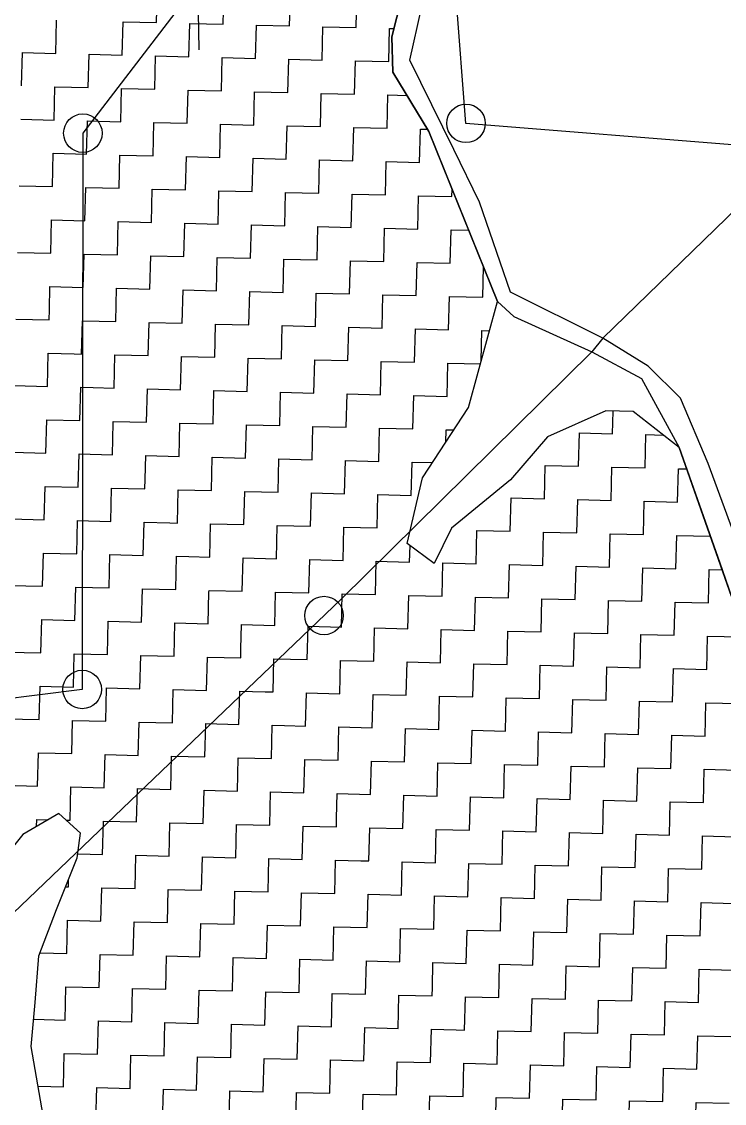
# Model space of a CAD drawing. Header units: metres. Extents: x 281189 to 282836, y 2087081 to 2088995.
# Drawn here: x 282294.9 to 282424.1, y 2087511.7 to 2087710.4 of the extents above; entities that cross this region are included whole.
import ezdxf

# ---------------------------------------------------------------- set-up
doc = ezdxf.new("R2010")
doc.units = ezdxf.units.M
for name, color, linetype in [('POLY_HATCH', 12, 'Continuous'), ('POLY_PARCEL', 6, 'Continuous'), ('POLY_WATER', 4, 'Continuous')]:
    doc.layers.add(name, color=color, linetype=linetype)

msp = doc.modelspace()

# ---------------------------------------------------------------- linework, layer by layer
msp.add_lwpolyline([(282326.73, 2087746.79), (282327.5, 2087705.22)])
for centre in [(282376.59, 2087691.71), (282306.18, 2087689.91), (282350.5, 2087601.29), (282306.05, 2087587.72)]:
    msp.add_circle(centre, 3.54)
at = {"layer": 'POLY_HATCH'}
for p, q in [((282362.95, 2087707.59), (282366.76, 2087722.39)), ((282363.17, 2087701.09), (282362.95, 2087707.59)), ((282369.78, 2087690.23), (282363.17, 2087701.09)), ((282382.39, 2087658.97), (282369.78, 2087690.23)), ((282377.03, 2087639.53), (282382.39, 2087658.97)), ((282368.62, 2087626.6), (282377.03, 2087639.53)), ((282402.29, 2087638.9), (282391.55, 2087634.11)), ((282407.34, 2087638.77), (282402.29, 2087638.9)), ((282415.74, 2087632.17), (282407.34, 2087638.77)), ((282391.55, 2087634.11), (282384.79, 2087626.2)), ((282425.38, 2087604.8), (282415.74, 2087632.17)), ((282365.79, 2087614.54), (282368.62, 2087626.6)), ((282384.79, 2087626.2), (282373.95, 2087617.37)), ((282373.95, 2087617.37), (282370.76, 2087610.88)), ((282370.76, 2087610.88), (282365.79, 2087614.54)), ((282301.79, 2087564.95), (282295.13, 2087561.08)), ((282305.75, 2087561.32), (282301.79, 2087564.95)), ((282295.13, 2087561.08), (282285.21, 2087548.69)), ((282305.13, 2087556.79), (282305.75, 2087561.32)), ((282301.36, 2087547.28), (282305.13, 2087556.79)), ((282298.11, 2087538.77), (282301.36, 2087547.28)), ((282297.39, 2087530.2), (282298.11, 2087538.77)), ((282296.69, 2087522.13), (282297.39, 2087530.2)), ((282298.9, 2087509.45), (282296.69, 2087522.13))]:
    msp.add_line(p, q, dxfattribs=at)
at = {"layer": 'POLY_HATCH', "linetype": 'Continuous'}
for p, q in [((282319.7, 2087710.23), (282319.85, 2087716.34)), ((282331.94, 2087709.92), (282332.09, 2087716.04)), ((282344.18, 2087709.62), (282344.33, 2087715.74)), ((282356.41, 2087709.32), (282356.56, 2087715.43)), ((282301.19, 2087704.56), (282301.35, 2087710.68)), ((282313.43, 2087704.26), (282313.58, 2087710.38)), ((282313.58, 2087710.38), (282319.7, 2087710.23)), ((282325.67, 2087703.96), (282325.82, 2087710.07)), ((282325.82, 2087710.07), (282331.94, 2087709.92)), ((282337.91, 2087703.65), (282338.06, 2087709.77)), ((282338.06, 2087709.77), (282344.18, 2087709.62)), ((282350.14, 2087703.35), (282350.29, 2087709.47)), ((282350.29, 2087709.47), (282356.41, 2087709.32)), ((282362.38, 2087703.05), (282362.53, 2087709.16)), ((282362.53, 2087709.16), (282363.35, 2087709.14)), ((282294.92, 2087698.59), (282295.07, 2087704.71)), ((282295.07, 2087704.71), (282301.19, 2087704.56)), ((282307.16, 2087698.29), (282307.31, 2087704.41)), ((282307.31, 2087704.41), (282313.43, 2087704.26)), ((282319.4, 2087697.99), (282319.55, 2087704.11)), ((282319.55, 2087704.11), (282325.67, 2087703.96)), ((282331.64, 2087697.68), (282331.79, 2087703.8)), ((282331.79, 2087703.8), (282337.91, 2087703.65)), ((282343.87, 2087697.38), (282344.02, 2087703.5)), ((282344.02, 2087703.5), (282350.14, 2087703.35)), ((282356.11, 2087697.08), (282356.26, 2087703.2)), ((282356.26, 2087703.2), (282362.38, 2087703.05)), ((282300.89, 2087692.32), (282301.04, 2087698.44)), ((282301.04, 2087698.44), (282307.16, 2087698.29)), ((282313.13, 2087692.02), (282313.28, 2087698.14)), ((282313.28, 2087698.14), (282319.4, 2087697.99)), ((282325.36, 2087691.72), (282325.52, 2087697.84)), ((282325.52, 2087697.84), (282331.64, 2087697.68)), ((282337.6, 2087691.41), (282337.75, 2087697.53)), ((282337.75, 2087697.53), (282343.87, 2087697.38)), ((282349.84, 2087691.11), (282349.99, 2087697.23)), ((282349.99, 2087697.23), (282356.11, 2087697.08)), ((282362.08, 2087690.81), (282362.23, 2087696.93)), ((282362.23, 2087696.93), (282365.76, 2087696.84)), ((282294.77, 2087692.48), (282300.89, 2087692.32)), ((282306.86, 2087686.05), (282307.01, 2087692.17)), ((282307.01, 2087692.17), (282313.13, 2087692.02)), ((282319.09, 2087685.75), (282319.25, 2087691.87)), ((282319.25, 2087691.87), (282325.36, 2087691.72)), ((282331.33, 2087685.45), (282331.48, 2087691.57)), ((282331.48, 2087691.57), (282337.6, 2087691.41)), ((282343.57, 2087685.14), (282343.72, 2087691.26)), ((282343.72, 2087691.26), (282349.84, 2087691.11)), ((282355.81, 2087684.84), (282355.96, 2087690.96)), ((282355.96, 2087690.96), (282362.08, 2087690.81)), ((282368.04, 2087684.54), (282368.2, 2087690.66)), ((282368.2, 2087690.66), (282369.54, 2087690.62)), ((282300.59, 2087680.09), (282300.74, 2087686.21)), ((282300.74, 2087686.21), (282306.86, 2087686.05)), ((282312.82, 2087679.78), (282312.98, 2087685.9)), ((282312.98, 2087685.9), (282319.09, 2087685.75)), ((282325.06, 2087679.48), (282325.21, 2087685.6)), ((282325.21, 2087685.6), (282331.33, 2087685.45)), ((282337.3, 2087679.18), (282337.45, 2087685.3)), ((282337.45, 2087685.3), (282343.57, 2087685.14)), ((282349.54, 2087678.87), (282349.69, 2087684.99)), ((282349.69, 2087684.99), (282355.81, 2087684.84)), ((282361.77, 2087678.57), (282361.93, 2087684.69)), ((282361.93, 2087684.69), (282368.04, 2087684.54)), ((282294.47, 2087680.24), (282300.59, 2087680.09)), ((282306.55, 2087673.82), (282306.71, 2087679.94)), ((282306.71, 2087679.94), (282312.82, 2087679.78)), ((282318.79, 2087673.51), (282318.94, 2087679.63)), ((282318.94, 2087679.63), (282325.06, 2087679.48)), ((282331.03, 2087673.21), (282331.18, 2087679.33)), ((282331.18, 2087679.33), (282337.3, 2087679.18)), ((282343.27, 2087672.91), (282343.42, 2087679.03)), ((282343.42, 2087679.03), (282349.54, 2087678.87)), ((282374.01, 2087678.27), (282374.05, 2087679.65)), ((282355.5, 2087672.6), (282355.66, 2087678.72)), ((282355.66, 2087678.72), (282361.77, 2087678.57)), ((282367.74, 2087672.3), (282367.89, 2087678.42)), ((282367.89, 2087678.42), (282374.01, 2087678.27)), ((282300.28, 2087667.85), (282300.44, 2087673.97)), ((282300.44, 2087673.97), (282306.55, 2087673.82)), ((282312.52, 2087667.55), (282312.67, 2087673.67)), ((282312.67, 2087673.67), (282318.79, 2087673.51)), ((282324.76, 2087667.24), (282324.91, 2087673.36)), ((282324.91, 2087673.36), (282331.03, 2087673.21)), ((282337, 2087666.94), (282337.15, 2087673.06)), ((282337.15, 2087673.06), (282343.27, 2087672.91)), ((282349.23, 2087666.64), (282349.38, 2087672.76)), ((282349.38, 2087672.76), (282355.5, 2087672.6)), ((282361.47, 2087666.33), (282361.62, 2087672.45)), ((282361.62, 2087672.45), (282367.74, 2087672.3)), ((282373.71, 2087666.03), (282373.86, 2087672.15)), ((282373.86, 2087672.15), (282377.1, 2087672.07)), ((282294.16, 2087668), (282300.28, 2087667.85)), ((282306.25, 2087661.58), (282306.4, 2087667.7)), ((282306.4, 2087667.7), (282312.52, 2087667.55)), ((282318.49, 2087661.28), (282318.64, 2087667.39)), ((282318.64, 2087667.39), (282324.76, 2087667.24)), ((282330.73, 2087660.97), (282330.88, 2087667.09)), ((282330.88, 2087667.09), (282337, 2087666.94)), ((282342.96, 2087660.67), (282343.11, 2087666.79)), ((282343.11, 2087666.79), (282349.23, 2087666.64)), ((282355.2, 2087660.37), (282355.35, 2087666.48)), ((282355.35, 2087666.48), (282361.47, 2087666.33)), ((282367.44, 2087660.06), (282367.59, 2087666.18)), ((282367.59, 2087666.18), (282373.71, 2087666.03)), ((282379.67, 2087659.76), (282379.81, 2087665.35)), ((282300.03, 2087657.45), (282300.13, 2087661.73)), ((282300.13, 2087661.73), (282306.25, 2087661.58)), ((282312.22, 2087655.31), (282312.37, 2087661.43)), ((282312.37, 2087661.43), (282318.49, 2087661.28)), ((282324.45, 2087655.01), (282324.61, 2087661.12)), ((282324.61, 2087661.12), (282330.73, 2087660.97)), ((282336.69, 2087654.7), (282336.84, 2087660.82)), ((282336.84, 2087660.82), (282342.96, 2087660.67)), ((282348.93, 2087654.4), (282349.08, 2087660.52)), ((282349.08, 2087660.52), (282355.2, 2087660.37)), ((282361.17, 2087654.1), (282361.32, 2087660.21)), ((282361.32, 2087660.21), (282367.44, 2087660.06)), ((282373.4, 2087653.79), (282373.56, 2087659.91)), ((282373.56, 2087659.91), (282379.67, 2087659.76)), ((282299.98, 2087655.61), (282300.03, 2087657.45)), ((282293.86, 2087655.76), (282299.98, 2087655.61)), ((282305.95, 2087649.34), (282306.1, 2087655.46)), ((282306.1, 2087655.46), (282312.22, 2087655.31)), ((282318.18, 2087649.04), (282318.34, 2087655.16)), ((282318.34, 2087655.16), (282324.45, 2087655.01)), ((282330.42, 2087648.74), (282330.57, 2087654.85)), ((282330.57, 2087654.85), (282336.69, 2087654.7)), ((282342.66, 2087648.43), (282342.81, 2087654.55)), ((282342.81, 2087654.55), (282348.93, 2087654.4)), ((282354.9, 2087648.13), (282355.05, 2087654.25)), ((282355.05, 2087654.25), (282361.17, 2087654.1)), ((282367.13, 2087647.83), (282367.29, 2087653.94)), ((282367.29, 2087653.94), (282373.4, 2087653.79)), ((282379.39, 2087648.08), (282379.52, 2087653.64)), ((282379.52, 2087653.64), (282380.91, 2087653.61)), ((282299.68, 2087643.38), (282299.83, 2087649.49)), ((282299.83, 2087649.49), (282304.59, 2087649.38)), ((282304.59, 2087649.38), (282305.95, 2087649.34)), ((282311.91, 2087643.07), (282312.07, 2087649.19)), ((282312.07, 2087649.19), (282318.18, 2087649.04)), ((282324.15, 2087642.77), (282324.3, 2087648.89)), ((282324.3, 2087648.89), (282330.42, 2087648.74)), ((282336.39, 2087642.47), (282336.54, 2087648.58)), ((282336.54, 2087648.58), (282342.66, 2087648.43)), ((282348.63, 2087642.16), (282348.78, 2087648.28)), ((282348.78, 2087648.28), (282354.9, 2087648.13)), ((282360.86, 2087641.86), (282361.02, 2087647.98)), ((282361.02, 2087647.98), (282367.13, 2087647.83)), ((282373.1, 2087641.56), (282373.25, 2087647.67)), ((282373.25, 2087647.67), (282379.23, 2087647.53)), ((282293.56, 2087643.53), (282299.68, 2087643.38)), ((282305.64, 2087637.1), (282305.8, 2087643.22)), ((282305.8, 2087643.22), (282308.1, 2087643.17)), ((282308.1, 2087643.17), (282311.91, 2087643.07)), ((282317.88, 2087636.8), (282318.03, 2087642.92)), ((282318.03, 2087642.92), (282324.15, 2087642.77)), ((282330.12, 2087636.5), (282330.27, 2087642.62)), ((282330.27, 2087642.62), (282336.39, 2087642.47)), ((282342.36, 2087636.19), (282342.51, 2087642.31)), ((282342.51, 2087642.31), (282348.63, 2087642.16)), ((282354.59, 2087635.89), (282354.75, 2087642.01)), ((282354.75, 2087642.01), (282360.86, 2087641.86)), ((282366.83, 2087635.59), (282366.98, 2087641.71)), ((282366.98, 2087641.71), (282373.1, 2087641.56)), ((282299.37, 2087631.14), (282299.53, 2087637.26)), ((282299.53, 2087637.26), (282305.64, 2087637.1)), ((282403.54, 2087634.68), (282403.65, 2087638.87)), ((282311.61, 2087630.83), (282311.76, 2087636.7)), ((282311.76, 2087636.95), (282317.88, 2087636.8)), ((282311.76, 2087636.7), (282311.76, 2087636.95)), ((282323.85, 2087630.53), (282324, 2087636.65)), ((282324, 2087636.65), (282330.12, 2087636.5)), ((282336.09, 2087630.23), (282336.24, 2087636.35)), ((282336.24, 2087636.35), (282342.36, 2087636.19)), ((282348.32, 2087629.92), (282348.47, 2087636.04)), ((282348.47, 2087636.04), (282354.59, 2087635.89)), ((282360.56, 2087629.62), (282360.71, 2087635.74)), ((282360.71, 2087635.74), (282366.83, 2087635.59)), ((282372.89, 2087633.17), (282372.95, 2087635.44)), ((282372.95, 2087635.44), (282374.35, 2087635.4)), ((282397.27, 2087628.71), (282397.42, 2087634.83)), ((282397.42, 2087634.83), (282403.54, 2087634.68)), ((282409.51, 2087628.41), (282409.66, 2087634.53)), ((282409.66, 2087634.53), (282412.84, 2087634.45)), ((282293.25, 2087631.29), (282299.37, 2087631.14)), ((282305.34, 2087624.87), (282305.49, 2087630.99)), ((282305.49, 2087630.99), (282311.61, 2087630.83)), ((282317.62, 2087626.33), (282317.73, 2087630.68)), ((282317.73, 2087630.68), (282323.85, 2087630.53)), ((282329.82, 2087624.26), (282329.97, 2087630.38)), ((282329.97, 2087630.38), (282336.09, 2087630.23)), ((282342.05, 2087623.96), (282342.2, 2087630.08)), ((282342.2, 2087630.08), (282348.32, 2087629.92)), ((282354.29, 2087623.65), (282354.44, 2087629.77)), ((282354.44, 2087629.77), (282360.56, 2087629.62)), ((282366.53, 2087623.35), (282366.68, 2087629.47)), ((282366.68, 2087629.47), (282370.43, 2087629.38)), ((282391, 2087622.74), (282391.15, 2087628.86)), ((282391.15, 2087628.86), (282397.27, 2087628.71)), ((282403.24, 2087622.44), (282403.39, 2087628.56)), ((282403.39, 2087628.56), (282409.51, 2087628.41)), ((282415.48, 2087622.14), (282415.63, 2087628.26)), ((282415.63, 2087628.26), (282417.13, 2087628.22)), ((282317.58, 2087624.56), (282317.62, 2087626.33)), ((282299.07, 2087618.9), (282299.22, 2087625.02)), ((282299.22, 2087625.02), (282305.34, 2087624.87)), ((282311.31, 2087618.6), (282311.46, 2087624.72)), ((282311.46, 2087624.72), (282317.58, 2087624.56)), ((282323.55, 2087618.29), (282323.7, 2087624.41)), ((282323.7, 2087624.41), (282329.82, 2087624.26)), ((282335.78, 2087617.99), (282335.93, 2087624.11)), ((282335.93, 2087624.11), (282342.05, 2087623.96)), ((282348.02, 2087617.69), (282348.17, 2087623.81)), ((282348.17, 2087623.81), (282354.29, 2087623.65)), ((282360.26, 2087617.38), (282360.41, 2087623.5)), ((282360.41, 2087623.5), (282366.53, 2087623.35)), ((282384.73, 2087616.78), (282384.88, 2087622.9)), ((282384.88, 2087622.9), (282391, 2087622.74)), ((282396.97, 2087616.47), (282397.12, 2087622.59)), ((282397.12, 2087622.59), (282403.24, 2087622.44)), ((282409.21, 2087616.17), (282409.36, 2087622.29)), ((282409.36, 2087622.29), (282415.48, 2087622.14)), ((282292.95, 2087619.05), (282299.07, 2087618.9)), ((282305.04, 2087612.63), (282305.19, 2087618.75)), ((282305.19, 2087618.75), (282311.31, 2087618.6)), ((282317.27, 2087612.33), (282317.43, 2087618.45)), ((282317.43, 2087618.45), (282322.14, 2087618.33)), ((282322.14, 2087618.33), (282323.55, 2087618.29)), ((282329.51, 2087612.02), (282329.66, 2087618.14)), ((282329.66, 2087618.14), (282335.78, 2087617.99)), ((282341.75, 2087611.72), (282341.9, 2087617.84)), ((282341.9, 2087617.84), (282348.02, 2087617.69)), ((282353.99, 2087611.42), (282354.14, 2087617.54)), ((282354.14, 2087617.54), (282360.26, 2087617.38)), ((282366.37, 2087617.01), (282366.38, 2087617.23)), ((282366.38, 2087617.23), (282366.42, 2087617.23)), ((282378.46, 2087610.81), (282378.61, 2087616.93)), ((282378.61, 2087616.93), (282384.73, 2087616.78)), ((282390.7, 2087610.51), (282390.85, 2087616.63)), ((282390.85, 2087616.63), (282396.97, 2087616.47)), ((282402.94, 2087610.2), (282403.09, 2087616.32)), ((282403.09, 2087616.32), (282409.21, 2087616.17)), ((282415.17, 2087609.9), (282415.33, 2087616.02)), ((282415.33, 2087616.02), (282421.44, 2087615.87)), ((282421.44, 2087615.87), (282421.45, 2087615.98)), ((282366.22, 2087611.11), (282366.3, 2087614.17)), ((282298.77, 2087606.66), (282298.92, 2087612.78)), ((282298.92, 2087612.78), (282305.04, 2087612.63)), ((282311, 2087606.36), (282311.16, 2087612.48)), ((282311.16, 2087612.48), (282317.27, 2087612.33)), ((282323.24, 2087606.06), (282323.39, 2087612.18)), ((282323.39, 2087612.18), (282325.65, 2087612.12)), ((282325.65, 2087612.12), (282329.51, 2087612.02)), ((282335.48, 2087605.75), (282335.63, 2087611.87)), ((282335.63, 2087611.87), (282341.75, 2087611.72)), ((282347.72, 2087605.45), (282347.87, 2087611.57)), ((282347.87, 2087611.57), (282353.99, 2087611.42)), ((282359.95, 2087605.15), (282360.11, 2087611.27)), ((282360.11, 2087611.27), (282366.22, 2087611.11)), ((282372.19, 2087604.84), (282372.34, 2087610.96)), ((282372.34, 2087610.96), (282378.46, 2087610.81)), ((282384.43, 2087604.54), (282384.58, 2087610.66)), ((282384.58, 2087610.66), (282390.7, 2087610.51)), ((282396.67, 2087604.24), (282396.82, 2087610.36)), ((282396.82, 2087610.36), (282402.94, 2087610.2)), ((282408.9, 2087603.93), (282409.06, 2087610.05)), ((282409.06, 2087610.05), (282415.17, 2087609.9)), ((282421.14, 2087603.63), (282421.29, 2087609.75)), ((282421.29, 2087609.75), (282423.66, 2087609.69)), ((282292.65, 2087606.81), (282298.77, 2087606.66)), ((282304.73, 2087600.39), (282304.89, 2087606.51)), ((282304.89, 2087606.51), (282311, 2087606.36)), ((282316.97, 2087600.09), (282317.12, 2087606.21)), ((282317.12, 2087606.21), (282323.24, 2087606.06)), ((282329.21, 2087599.79), (282329.35, 2087605.58)), ((282329.35, 2087605.58), (282329.36, 2087605.9)), ((282329.36, 2087605.9), (282335.48, 2087605.75)), ((282341.45, 2087599.48), (282341.6, 2087605.6)), ((282341.6, 2087605.6), (282347.72, 2087605.45)), ((282353.68, 2087599.18), (282353.84, 2087605.3)), ((282353.84, 2087605.3), (282359.95, 2087605.15)), ((282365.92, 2087598.88), (282366.07, 2087604.99)), ((282366.07, 2087604.99), (282372.19, 2087604.84)), ((282378.16, 2087598.57), (282378.31, 2087604.69)), ((282378.31, 2087604.69), (282384.43, 2087604.54)), ((282390.4, 2087598.27), (282390.55, 2087604.39)), ((282390.55, 2087604.39), (282396.67, 2087604.24)), ((282402.63, 2087597.97), (282402.78, 2087604.08)), ((282402.78, 2087604.08), (282408.9, 2087603.93)), ((282414.87, 2087597.66), (282415.02, 2087603.78)), ((282415.02, 2087603.78), (282421.14, 2087603.63)), ((282298.46, 2087594.43), (282298.62, 2087600.54)), ((282298.62, 2087600.54), (282304.73, 2087600.39)), ((282310.7, 2087594.12), (282310.85, 2087600.24)), ((282310.85, 2087600.24), (282316.97, 2087600.09)), ((282322.94, 2087593.82), (282323.09, 2087599.94)), ((282323.09, 2087599.94), (282329.21, 2087599.79)), ((282335.22, 2087595.2), (282335.33, 2087599.63)), ((282335.33, 2087599.63), (282341.45, 2087599.48)), ((282347.41, 2087593.21), (282347.56, 2087599.33)), ((282347.56, 2087599.33), (282353.68, 2087599.18)), ((282359.65, 2087592.91), (282359.8, 2087599.03)), ((282359.8, 2087599.03), (282365.92, 2087598.88)), ((282371.89, 2087592.61), (282372.04, 2087598.72)), ((282372.04, 2087598.72), (282378.16, 2087598.57)), ((282384.13, 2087592.3), (282384.28, 2087598.42)), ((282384.28, 2087598.42), (282390.4, 2087598.27)), ((282396.36, 2087592), (282396.51, 2087598.12)), ((282396.51, 2087598.12), (282402.63, 2087597.97)), ((282408.6, 2087591.7), (282408.75, 2087597.81)), ((282408.75, 2087597.81), (282414.87, 2087597.66)), ((282420.84, 2087591.39), (282420.99, 2087597.51)), ((282420.99, 2087597.51), (282427.11, 2087597.36)), ((282292.35, 2087594.58), (282298.46, 2087594.43)), ((282304.43, 2087588.16), (282304.58, 2087594.27)), ((282304.58, 2087594.27), (282310.7, 2087594.12)), ((282316.67, 2087587.85), (282316.82, 2087593.97)), ((282316.82, 2087593.97), (282322.94, 2087593.82)), ((282328.91, 2087587.55), (282329.06, 2087593.67)), ((282329.06, 2087593.67), (282335.18, 2087593.52)), ((282335.18, 2087593.52), (282335.22, 2087595.2)), ((282341.14, 2087587.25), (282341.29, 2087593.36)), ((282341.29, 2087593.36), (282347.41, 2087593.21)), ((282353.38, 2087586.94), (282353.53, 2087593.06)), ((282353.53, 2087593.06), (282359.65, 2087592.91)), ((282365.62, 2087586.64), (282365.77, 2087592.76)), ((282365.77, 2087592.76), (282371.89, 2087592.61)), ((282377.85, 2087586.34), (282378.01, 2087592.45)), ((282378.01, 2087592.45), (282384.13, 2087592.3)), ((282390.09, 2087586.03), (282390.24, 2087592.15)), ((282390.24, 2087592.15), (282396.36, 2087592)), ((282402.33, 2087585.73), (282402.48, 2087591.85)), ((282402.48, 2087591.85), (282408.6, 2087591.7)), ((282414.57, 2087585.43), (282414.72, 2087591.54)), ((282414.72, 2087591.54), (282420.84, 2087591.39)), ((282298.16, 2087582.19), (282298.31, 2087588.31)), ((282298.31, 2087588.31), (282304.43, 2087588.16)), ((282310.4, 2087581.88), (282310.55, 2087588)), ((282310.55, 2087588), (282316.67, 2087587.85)), ((282322.64, 2087581.58), (282322.79, 2087587.7)), ((282322.79, 2087587.7), (282328.91, 2087587.55)), ((282334.87, 2087581.28), (282335.02, 2087587.4)), ((282335.02, 2087587.4), (282339.7, 2087587.28)), ((282339.7, 2087587.28), (282341.14, 2087587.25)), ((282347.11, 2087580.97), (282347.26, 2087587.09)), ((282347.26, 2087587.09), (282353.38, 2087586.94)), ((282359.35, 2087580.67), (282359.5, 2087586.79)), ((282359.5, 2087586.79), (282365.62, 2087586.64)), ((282371.58, 2087580.37), (282371.74, 2087586.49)), ((282371.74, 2087586.49), (282377.85, 2087586.34)), ((282383.82, 2087580.07), (282383.97, 2087586.18)), ((282383.97, 2087586.18), (282390.09, 2087586.03)), ((282396.06, 2087579.76), (282396.21, 2087585.88)), ((282396.21, 2087585.88), (282402.33, 2087585.73)), ((282408.3, 2087579.46), (282408.45, 2087585.58)), ((282408.45, 2087585.58), (282414.57, 2087585.43)), ((282420.53, 2087579.16), (282420.69, 2087585.27)), ((282420.69, 2087585.27), (282426.8, 2087585.12)), ((282292.04, 2087582.34), (282298.16, 2087582.19)), ((282304.13, 2087575.92), (282304.28, 2087582.04)), ((282304.28, 2087582.04), (282310.4, 2087581.88)), ((282316.36, 2087575.61), (282316.52, 2087581.73)), ((282316.52, 2087581.73), (282322.64, 2087581.58)), ((282328.6, 2087575.31), (282328.75, 2087581.43)), ((282328.75, 2087581.43), (282334.87, 2087581.28)), ((282340.84, 2087575.01), (282340.99, 2087581.13)), ((282340.99, 2087581.13), (282343.21, 2087581.07)), ((282343.21, 2087581.07), (282347.11, 2087580.97)), ((282353.08, 2087574.7), (282353.23, 2087580.82)), ((282353.23, 2087580.82), (282359.35, 2087580.67)), ((282365.31, 2087574.4), (282365.47, 2087580.52)), ((282365.47, 2087580.52), (282371.58, 2087580.37)), ((282377.55, 2087574.1), (282377.7, 2087580.22)), ((282377.7, 2087580.22), (282383.82, 2087580.07)), ((282389.79, 2087573.79), (282389.94, 2087579.91)), ((282389.94, 2087579.91), (282396.06, 2087579.76)), ((282402.03, 2087573.49), (282402.18, 2087579.61)), ((282402.18, 2087579.61), (282408.3, 2087579.46)), ((282414.26, 2087573.19), (282414.42, 2087579.31)), ((282414.42, 2087579.31), (282420.53, 2087579.16)), ((282297.86, 2087569.95), (282298.01, 2087576.07)), ((282298.01, 2087576.07), (282304.13, 2087575.92)), ((282310.09, 2087569.65), (282310.25, 2087575.77)), ((282310.25, 2087575.77), (282316.36, 2087575.61)), ((282322.33, 2087569.34), (282322.48, 2087575.46)), ((282322.48, 2087575.46), (282328.6, 2087575.31)), ((282334.57, 2087569.04), (282334.72, 2087575.16)), ((282334.72, 2087575.16), (282340.84, 2087575.01)), ((282346.81, 2087568.74), (282346.95, 2087574.45)), ((282346.95, 2087574.45), (282346.96, 2087574.86)), ((282346.96, 2087574.86), (282353.08, 2087574.7)), ((282359.04, 2087568.43), (282359.2, 2087574.55)), ((282359.2, 2087574.55), (282365.31, 2087574.4)), ((282371.28, 2087568.13), (282371.43, 2087574.25)), ((282371.43, 2087574.25), (282377.55, 2087574.1)), ((282383.52, 2087567.83), (282383.67, 2087573.95)), ((282383.67, 2087573.95), (282389.79, 2087573.79)), ((282395.76, 2087567.52), (282395.91, 2087573.64)), ((282395.91, 2087573.64), (282402.03, 2087573.49)), ((282407.99, 2087567.22), (282408.15, 2087573.34)), ((282408.15, 2087573.34), (282414.26, 2087573.19)), ((282420.23, 2087566.92), (282420.38, 2087573.04)), ((282420.38, 2087573.04), (282426.5, 2087572.88)), ((282291.74, 2087570.1), (282297.86, 2087569.95)), ((282303.82, 2087563.68), (282303.98, 2087569.8)), ((282303.98, 2087569.8), (282310.09, 2087569.65)), ((282316.06, 2087563.38), (282316.21, 2087569.5)), ((282316.21, 2087569.5), (282322.33, 2087569.34)), ((282328.3, 2087563.07), (282328.45, 2087569.19)), ((282328.45, 2087569.19), (282334.57, 2087569.04)), ((282340.54, 2087562.77), (282340.69, 2087568.89)), ((282340.69, 2087568.89), (282346.81, 2087568.74)), ((282352.81, 2087564.08), (282352.93, 2087568.59)), ((282352.93, 2087568.59), (282359.04, 2087568.43)), ((282365.01, 2087562.16), (282365.16, 2087568.28)), ((282365.16, 2087568.28), (282371.28, 2087568.13)), ((282377.25, 2087561.86), (282377.4, 2087567.98)), ((282377.4, 2087567.98), (282383.52, 2087567.83)), ((282389.49, 2087561.56), (282389.64, 2087567.68)), ((282389.64, 2087567.68), (282395.76, 2087567.52)), ((282401.72, 2087561.25), (282401.87, 2087567.37)), ((282401.87, 2087567.37), (282407.99, 2087567.22)), ((282413.96, 2087560.95), (282414.11, 2087567.07)), ((282414.11, 2087567.07), (282420.23, 2087566.92)), ((282297.67, 2087562.56), (282297.71, 2087563.83)), ((282297.71, 2087563.83), (282299.78, 2087563.78)), ((282303.16, 2087563.7), (282303.82, 2087563.68)), ((282352.77, 2087562.47), (282352.81, 2087564.08)), ((282309.79, 2087557.41), (282309.94, 2087563.53)), ((282309.94, 2087563.53), (282316.06, 2087563.38)), ((282322.03, 2087557.11), (282322.18, 2087563.23)), ((282322.18, 2087563.23), (282328.3, 2087563.07)), ((282334.27, 2087556.8), (282334.42, 2087562.92)), ((282334.42, 2087562.92), (282340.54, 2087562.77)), ((282346.5, 2087556.5), (282346.65, 2087562.62)), ((282346.65, 2087562.62), (282352.77, 2087562.47)), ((282358.74, 2087556.2), (282358.89, 2087562.32)), ((282358.89, 2087562.32), (282365.01, 2087562.16)), ((282370.98, 2087555.89), (282371.13, 2087562.01)), ((282371.13, 2087562.01), (282377.25, 2087561.86)), ((282383.22, 2087555.59), (282383.37, 2087561.71)), ((282383.37, 2087561.71), (282389.49, 2087561.56)), ((282395.45, 2087555.29), (282395.6, 2087561.41)), ((282395.6, 2087561.41), (282401.72, 2087561.25)), ((282407.69, 2087554.98), (282407.84, 2087561.1)), ((282407.84, 2087561.1), (282413.96, 2087560.95)), ((282419.93, 2087554.68), (282420.08, 2087560.8)), ((282420.08, 2087560.8), (282426.2, 2087560.65)), ((282305.23, 2087557.52), (282309.79, 2087557.41)), ((282315.76, 2087551.14), (282315.91, 2087557.26)), ((282315.91, 2087557.26), (282322.03, 2087557.11)), ((282328, 2087550.84), (282328.15, 2087556.96)), ((282328.15, 2087556.96), (282334.27, 2087556.8)), ((282340.23, 2087550.53), (282340.38, 2087556.65)), ((282340.38, 2087556.65), (282346.5, 2087556.5)), ((282352.47, 2087550.23), (282352.62, 2087556.35)), ((282352.62, 2087556.35), (282357.25, 2087556.23)), ((282357.25, 2087556.23), (282358.74, 2087556.2)), ((282364.71, 2087549.93), (282364.86, 2087556.05)), ((282364.86, 2087556.05), (282370.98, 2087555.89)), ((282376.95, 2087549.62), (282377.1, 2087555.74)), ((282377.1, 2087555.74), (282383.22, 2087555.59)), ((282389.18, 2087549.32), (282389.33, 2087555.44)), ((282389.33, 2087555.44), (282395.45, 2087555.29)), ((282401.42, 2087549.02), (282401.57, 2087555.14)), ((282401.57, 2087555.14), (282407.69, 2087554.98)), ((282413.66, 2087548.71), (282413.81, 2087554.83)), ((282413.81, 2087554.83), (282419.93, 2087554.68)), ((282303.52, 2087551.44), (282303.55, 2087552.82)), ((282303.01, 2087551.46), (282303.52, 2087551.44)), ((282309.49, 2087545.17), (282309.64, 2087551.29)), ((282309.64, 2087551.29), (282315.76, 2087551.14)), ((282321.73, 2087544.87), (282321.88, 2087550.99)), ((282321.88, 2087550.99), (282328, 2087550.84)), ((282333.96, 2087544.57), (282334.11, 2087550.68)), ((282334.11, 2087550.68), (282340.23, 2087550.53)), ((282346.2, 2087544.26), (282346.35, 2087550.38)), ((282346.35, 2087550.38), (282352.47, 2087550.23)), ((282358.44, 2087543.96), (282358.59, 2087550.08)), ((282358.59, 2087550.08), (282360.76, 2087550.02)), ((282360.76, 2087550.02), (282364.71, 2087549.93)), ((282370.67, 2087543.66), (282370.83, 2087549.77)), ((282370.83, 2087549.77), (282376.95, 2087549.62)), ((282382.91, 2087543.35), (282383.06, 2087549.47)), ((282383.06, 2087549.47), (282389.18, 2087549.32)), ((282395.15, 2087543.05), (282395.3, 2087549.17)), ((282395.3, 2087549.17), (282401.42, 2087549.02)), ((282407.39, 2087542.75), (282407.54, 2087548.87)), ((282407.54, 2087548.87), (282413.66, 2087548.71)), ((282419.62, 2087542.44), (282419.78, 2087548.56)), ((282419.78, 2087548.56), (282425.89, 2087548.41)), ((282303.22, 2087539.21), (282303.37, 2087545.32)), ((282303.37, 2087545.32), (282309.49, 2087545.17)), ((282315.45, 2087538.9), (282315.61, 2087545.02)), ((282315.61, 2087545.02), (282321.73, 2087544.87)), ((282327.69, 2087538.6), (282327.84, 2087544.72)), ((282327.84, 2087544.72), (282333.96, 2087544.57)), ((282339.93, 2087538.3), (282340.08, 2087544.41)), ((282340.08, 2087544.41), (282346.2, 2087544.26)), ((282352.17, 2087537.99), (282352.32, 2087544.11)), ((282352.32, 2087544.11), (282358.44, 2087543.96)), ((282364.54, 2087543.33), (282364.56, 2087543.81)), ((282364.56, 2087543.81), (282370.67, 2087543.66)), ((282364.4, 2087537.69), (282364.54, 2087543.33)), ((282376.64, 2087537.39), (282376.79, 2087543.5)), ((282376.79, 2087543.5), (282382.91, 2087543.35)), ((282388.88, 2087537.08), (282389.03, 2087543.2)), ((282389.03, 2087543.2), (282395.15, 2087543.05)), ((282401.12, 2087536.78), (282401.27, 2087542.9)), ((282401.27, 2087542.9), (282407.39, 2087542.75)), ((282413.35, 2087536.48), (282413.51, 2087542.59)), ((282413.51, 2087542.59), (282419.62, 2087542.44)), ((282298.32, 2087539.33), (282303.22, 2087539.21)), ((282309.18, 2087532.94), (282309.34, 2087539.05)), ((282309.34, 2087539.05), (282315.45, 2087538.9)), ((282321.42, 2087532.63), (282321.57, 2087538.75)), ((282321.57, 2087538.75), (282327.69, 2087538.6)), ((282333.66, 2087532.33), (282333.81, 2087538.45)), ((282333.81, 2087538.45), (282339.93, 2087538.3)), ((282345.9, 2087532.03), (282346.05, 2087538.14)), ((282346.05, 2087538.14), (282352.17, 2087537.99)), ((282358.13, 2087531.72), (282358.29, 2087537.84)), ((282358.29, 2087537.84), (282364.4, 2087537.69)), ((282370.41, 2087532.95), (282370.52, 2087537.54)), ((282370.52, 2087537.54), (282376.64, 2087537.39)), ((282382.61, 2087531.12), (282382.76, 2087537.23)), ((282382.76, 2087537.23), (282388.88, 2087537.08)), ((282394.85, 2087530.81), (282395, 2087536.93)), ((282395, 2087536.93), (282401.12, 2087536.78)), ((282407.08, 2087530.51), (282407.24, 2087536.63)), ((282407.24, 2087536.63), (282413.35, 2087536.48)), ((282419.32, 2087530.21), (282419.47, 2087536.32)), ((282419.47, 2087536.32), (282425.59, 2087536.17)), ((282302.91, 2087526.97), (282303.07, 2087533.09)), ((282303.07, 2087533.09), (282309.18, 2087532.94)), ((282315.15, 2087526.67), (282315.3, 2087532.78)), ((282315.3, 2087532.78), (282321.42, 2087532.63)), ((282327.39, 2087526.36), (282327.54, 2087532.48)), ((282327.54, 2087532.48), (282333.66, 2087532.33)), ((282339.63, 2087526.06), (282339.78, 2087532.18)), ((282339.78, 2087532.18), (282345.9, 2087532.03)), ((282351.86, 2087525.76), (282352.02, 2087531.87)), ((282352.02, 2087531.87), (282358.13, 2087531.72)), ((282370.37, 2087531.42), (282370.41, 2087532.95)), ((282364.1, 2087525.45), (282364.25, 2087531.57)), ((282364.25, 2087531.57), (282370.37, 2087531.42)), ((282376.34, 2087525.15), (282376.49, 2087531.27)), ((282376.49, 2087531.27), (282382.61, 2087531.12)), ((282388.58, 2087524.85), (282388.73, 2087530.96)), ((282388.73, 2087530.96), (282394.85, 2087530.81)), ((282400.81, 2087524.54), (282400.96, 2087530.66)), ((282400.96, 2087530.66), (282407.08, 2087530.51)), ((282413.05, 2087524.24), (282413.2, 2087530.36)), ((282413.2, 2087530.36), (282419.32, 2087530.21)), ((282297.12, 2087527.11), (282302.91, 2087526.97)), ((282308.88, 2087520.7), (282309.03, 2087526.82)), ((282309.03, 2087526.82), (282315.15, 2087526.67)), ((282321.12, 2087520.39), (282321.27, 2087526.51)), ((282321.27, 2087526.51), (282327.39, 2087526.36)), ((282333.36, 2087520.09), (282333.51, 2087526.21)), ((282333.51, 2087526.21), (282339.63, 2087526.06)), ((282345.59, 2087519.79), (282345.75, 2087525.91)), ((282345.75, 2087525.91), (282351.86, 2087525.76)), ((282357.83, 2087519.48), (282357.98, 2087525.6)), ((282357.98, 2087525.6), (282364.1, 2087525.45)), ((282370.07, 2087519.18), (282370.22, 2087525.3)), ((282370.22, 2087525.3), (282374.8, 2087525.19)), ((282374.8, 2087525.19), (282376.34, 2087525.15)), ((282382.31, 2087518.88), (282382.46, 2087525)), ((282382.46, 2087525), (282388.58, 2087524.85)), ((282394.54, 2087518.57), (282394.69, 2087524.69)), ((282394.69, 2087524.69), (282400.81, 2087524.54)), ((282406.78, 2087518.27), (282406.93, 2087524.39)), ((282406.93, 2087524.39), (282413.05, 2087524.24)), ((282419.02, 2087517.97), (282419.17, 2087524.09)), ((282419.17, 2087524.09), (282425.29, 2087523.94)), ((282302.61, 2087514.73), (282302.76, 2087520.85)), ((282302.76, 2087520.85), (282308.88, 2087520.7)), ((282314.85, 2087514.43), (282315, 2087520.55)), ((282315, 2087520.55), (282321.12, 2087520.39)), ((282327.09, 2087514.12), (282327.24, 2087520.24)), ((282327.24, 2087520.24), (282333.36, 2087520.09)), ((282339.32, 2087513.82), (282339.47, 2087519.94)), ((282339.47, 2087519.94), (282345.59, 2087519.79)), ((282351.56, 2087513.52), (282351.71, 2087519.64)), ((282351.71, 2087519.64), (282357.83, 2087519.48)), ((282363.8, 2087513.21), (282363.95, 2087519.33)), ((282363.95, 2087519.33), (282370.07, 2087519.18)), ((282376.04, 2087512.91), (282376.19, 2087519.03)), ((282376.19, 2087519.03), (282378.31, 2087518.98)), ((282378.31, 2087518.98), (282382.31, 2087518.88)), ((282388.27, 2087512.61), (282388.42, 2087518.73)), ((282388.42, 2087518.73), (282394.54, 2087518.57)), ((282400.51, 2087512.3), (282400.66, 2087518.42)), ((282400.66, 2087518.42), (282406.78, 2087518.27)), ((282412.75, 2087512), (282412.9, 2087518.12)), ((282412.9, 2087518.12), (282419.02, 2087517.97)), ((282297.96, 2087514.85), (282302.61, 2087514.73)), ((282308.58, 2087508.46), (282308.73, 2087514.58)), ((282308.73, 2087514.58), (282314.85, 2087514.43)), ((282320.82, 2087508.16), (282320.97, 2087514.28)), ((282320.97, 2087514.28), (282327.09, 2087514.12)), ((282333.05, 2087507.85), (282333.2, 2087513.97)), ((282333.2, 2087513.97), (282339.32, 2087513.82)), ((282345.29, 2087507.55), (282345.44, 2087513.67)), ((282345.44, 2087513.67), (282351.56, 2087513.52)), ((282357.53, 2087507.25), (282357.68, 2087513.37)), ((282357.68, 2087513.37), (282363.8, 2087513.21)), ((282369.76, 2087506.94), (282369.92, 2087513.06)), ((282369.92, 2087513.06), (282376.04, 2087512.91)), ((282382, 2087506.64), (282382.14, 2087512.21)), ((282382.14, 2087512.21), (282382.15, 2087512.76)), ((282382.15, 2087512.76), (282388.27, 2087512.61)), ((282394.24, 2087506.34), (282394.39, 2087512.46)), ((282394.39, 2087512.46), (282400.51, 2087512.3)), ((282406.48, 2087506.03), (282406.63, 2087512.15)), ((282406.63, 2087512.15), (282412.75, 2087512)), ((282418.71, 2087505.73), (282418.87, 2087511.85)), ((282418.87, 2087511.85), (282424.98, 2087511.7))]:
    msp.add_line(p, q, dxfattribs=at)
at = {"layer": 'POLY_PARCEL'}
for p, q in [((282354.2, 2087752.62), (282306.18, 2087689.91)), ((282376.59, 2087691.71), (282371.75, 2087752.95)), ((282434.88, 2087687.02), (282376.59, 2087691.71)), ((282306.18, 2087689.91), (282306.05, 2087587.72)), ((282401.76, 2087652.25), (282428.71, 2087678.44)), ((282401.76, 2087652.25), (282399.74, 2087649.75)), ((282353.66, 2087604.31), (282399.74, 2087649.75)), ((282197.77, 2087455.26), (282353.66, 2087604.31)), ((282306.05, 2087587.72), (282157.06, 2087568.79))]:
    msp.add_line(p, q, dxfattribs=at)
at = {"layer": 'POLY_WATER'}
for p, q in [((282366.76, 2087722.39), (282362.95, 2087707.59)), ((282366.27, 2087703.35), (282368.42, 2087712.85)), ((282362.95, 2087707.59), (282363.17, 2087701.09)), ((282374.33, 2087686.93), (282366.27, 2087703.35)), ((282363.17, 2087701.09), (282369.78, 2087690.23)), ((282369.78, 2087690.23), (282374.1, 2087679.42)), ((282379.06, 2087677.26), (282374.33, 2087686.93)), ((282374.1, 2087679.42), (282382.39, 2087658.97)), ((282384.77, 2087660.7), (282379.06, 2087677.26)), ((282401.76, 2087652.25), (282384.77, 2087660.7)), ((282382.39, 2087658.97), (282385.38, 2087656.22)), ((282385.38, 2087656.22), (282399.74, 2087649.75)), ((282410.04, 2087647.08), (282401.76, 2087652.25)), ((282399.74, 2087649.75), (282408.84, 2087644.82)), ((282416.01, 2087641.2), (282410.04, 2087647.08)), ((282408.84, 2087644.82), (282415.74, 2087632.17)), ((282421.07, 2087629.23), (282416.01, 2087641.2)), ((282415.74, 2087632.17), (282423.24, 2087610.97)), ((282428.23, 2087609.96), (282421.07, 2087629.23)), ((282423.24, 2087610.97), (282425.38, 2087604.8))]:
    msp.add_line(p, q, dxfattribs=at)

doc.saveas('drawing.dxf')
